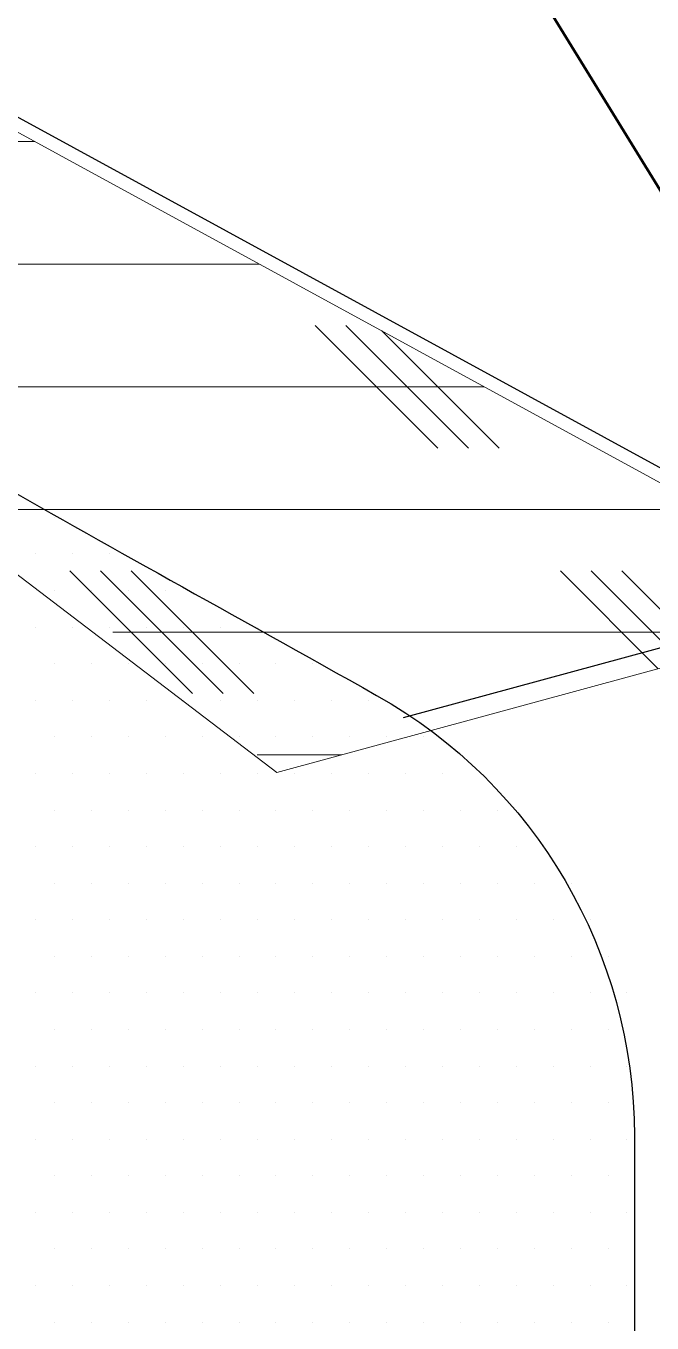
# Model space of a CAD drawing. Header units: inches. Extents: x -17.6 to 82.3, y -15.1 to 23.2.
# Drawn here: x 55.513 to 55.832, y 1.237 to 1.898 of the extents above; entities that cross this region are included whole.
import ezdxf

# ---------------------------------------------------------------- set-up
doc = ezdxf.new("R2010")
doc.units = ezdxf.units.IN
doc.header["$MEASUREMENT"] = 0
doc.linetypes.add('AI-Linetype-17', pattern=[0.375, 0.25, -0.125])
for name, color, linetype, lineweight in [('.ATI-HATCH', 7, 'Continuous', 0), ('G-ANNO-TTLB', 7, 'Continuous', 0), ('TYVEK', 7, 'Continuous', 0), ('X-REF - TRACED', 7, 'Continuous', 0)]:
    doc.layers.add(name, color=color, linetype=linetype, lineweight=lineweight)

# ---------------------------------------------------------------- blocks, each defined once
blk = doc.blocks.new('Block_361')
at = {"layer": '.ATI-HATCH', "color": 8, "lineweight": 0, "true_color": 0x808080}
for p, q in [((55.17751, 1.83946), (55.51772, 1.83946)), ((55.28576, 1.77696), (55.63227, 1.77696)), ((55.72311, 1.68321), (55.66061, 1.74571)), ((55.73874, 1.68321), (55.67624, 1.74571)), ((55.75436, 1.68321), (55.69464, 1.74293)), ((55.3887, 1.71446), (55.74682, 1.71446)), ((55.47724, 1.65196), (55.86136, 1.65196)), ((55.59811, 1.55821), (55.53561, 1.62071)), ((55.61374, 1.55821), (55.55124, 1.62071)), ((55.62936, 1.55821), (55.56686, 1.62071)), ((55.83554, 1.57079), (55.78561, 1.62071)), ((55.84782, 1.57413), (55.80124, 1.62071)), ((55.86011, 1.57746), (55.81686, 1.62071)), ((55.55758, 1.58946), (55.90427, 1.58946)), ((55.63105, 1.52696), (55.67424, 1.52696))]:
    blk.add_line(p, q, dxfattribs=at)
at = {"layer": '.ATI-HATCH'}
blk.add_lwpolyline([(52.45991, 3.50789), (52.64584, 3.25051), (52.79639, 3.2142), (55.34948, 1.74018), (55.64112, 1.51796), (55.95209, 1.60246)], close=True, dxfattribs=at)
blk = doc.blocks.new('Block_367')
at = {"layer": '.ATI-HATCH', "color": 8, "lineweight": 0, "true_color": 0x808080}
for p, q in [((55.52766, 1.6479), (55.52766, 1.6479)), ((55.51825, 1.62927), (55.51825, 1.62927)), ((55.53708, 1.62927), (55.53708, 1.62927)), ((55.55591, 1.62927), (55.55591, 1.62927)), ((55.52766, 1.61063), (55.52766, 1.61063)), ((55.5465, 1.61063), (55.5465, 1.61063)), ((55.56533, 1.61063), (55.56533, 1.61063)), ((55.58416, 1.61063), (55.58416, 1.61063)), ((55.51825, 1.59199), (55.51825, 1.59199)), ((55.53708, 1.59199), (55.53708, 1.59199)), ((55.55591, 1.59199), (55.55591, 1.59199)), ((55.57475, 1.59199), (55.57475, 1.59199)), ((55.59358, 1.59199), (55.59358, 1.59199)), ((55.61241, 1.59199), (55.61241, 1.59199)), ((55.63125, 1.59199), (55.63125, 1.59199)), ((55.52766, 1.57335), (55.52766, 1.57335)), ((55.5465, 1.57335), (55.5465, 1.57335)), ((55.56533, 1.57335), (55.56533, 1.57335)), ((55.58416, 1.57335), (55.58416, 1.57335)), ((55.603, 1.57335), (55.603, 1.57335)), ((55.62183, 1.57335), (55.62183, 1.57335)), ((55.64066, 1.57335), (55.64066, 1.57335)), ((55.65949, 1.57335), (55.65949, 1.57335)), ((55.51825, 1.55472), (55.51825, 1.55472)), ((55.53708, 1.55472), (55.53708, 1.55472)), ((55.55591, 1.55472), (55.55591, 1.55472)), ((55.57475, 1.55472), (55.57475, 1.55472)), ((55.59358, 1.55472), (55.59358, 1.55472)), ((55.61241, 1.55472), (55.61241, 1.55472)), ((55.63125, 1.55472), (55.63125, 1.55472)), ((55.65008, 1.55472), (55.65008, 1.55472)), ((55.66891, 1.55472), (55.66891, 1.55472)), ((55.68774, 1.55472), (55.68774, 1.55472)), ((55.52766, 1.53608), (55.52766, 1.53608)), ((55.5465, 1.53608), (55.5465, 1.53608)), ((55.56533, 1.53608), (55.56533, 1.53608)), ((55.58416, 1.53608), (55.58416, 1.53608)), ((55.603, 1.53608), (55.603, 1.53608)), ((55.62183, 1.53608), (55.62183, 1.53608)), ((55.64066, 1.53608), (55.64066, 1.53608)), ((55.65949, 1.53608), (55.65949, 1.53608)), ((55.67833, 1.53608), (55.67833, 1.53608)), ((55.69716, 1.53608), (55.69716, 1.53608)), ((55.71599, 1.53608), (55.71599, 1.53608)), ((55.51825, 1.51744), (55.51825, 1.51744)), ((55.53708, 1.51744), (55.53708, 1.51744)), ((55.55591, 1.51744), (55.55591, 1.51744)), ((55.57475, 1.51744), (55.57475, 1.51744)), ((55.59358, 1.51744), (55.59358, 1.51744)), ((55.61241, 1.51744), (55.61241, 1.51744)), ((55.63125, 1.51744), (55.63125, 1.51744)), ((55.65008, 1.51744), (55.65008, 1.51744)), ((55.66891, 1.51744), (55.66891, 1.51744)), ((55.68774, 1.51744), (55.68774, 1.51744)), ((55.70658, 1.51744), (55.70658, 1.51744)), ((55.72541, 1.51744), (55.72541, 1.51744)), ((55.52766, 1.4988), (55.52766, 1.4988)), ((55.5465, 1.4988), (55.5465, 1.4988)), ((55.56533, 1.4988), (55.56533, 1.4988)), ((55.58416, 1.4988), (55.58416, 1.4988)), ((55.603, 1.4988), (55.603, 1.4988)), ((55.62183, 1.4988), (55.62183, 1.4988)), ((55.64066, 1.4988), (55.64066, 1.4988)), ((55.65949, 1.4988), (55.65949, 1.4988)), ((55.67833, 1.4988), (55.67833, 1.4988)), ((55.69716, 1.4988), (55.69716, 1.4988)), ((55.71599, 1.4988), (55.71599, 1.4988)), ((55.73483, 1.4988), (55.73483, 1.4988)), ((55.75366, 1.4988), (55.75366, 1.4988)), ((55.51825, 1.48016), (55.51825, 1.48016)), ((55.53708, 1.48016), (55.53708, 1.48016)), ((55.55591, 1.48016), (55.55591, 1.48016)), ((55.57475, 1.48016), (55.57475, 1.48016)), ((55.59358, 1.48016), (55.59358, 1.48016)), ((55.61241, 1.48016), (55.61241, 1.48016)), ((55.63125, 1.48016), (55.63125, 1.48016)), ((55.65008, 1.48016), (55.65008, 1.48016)), ((55.66891, 1.48016), (55.66891, 1.48016)), ((55.68774, 1.48016), (55.68774, 1.48016)), ((55.70658, 1.48016), (55.70658, 1.48016)), ((55.72541, 1.48016), (55.72541, 1.48016)), ((55.74424, 1.48016), (55.74424, 1.48016)), ((55.76308, 1.48016), (55.76308, 1.48016)), ((55.52766, 1.46153), (55.52766, 1.46153)), ((55.5465, 1.46153), (55.5465, 1.46153)), ((55.56533, 1.46153), (55.56533, 1.46153)), ((55.58416, 1.46153), (55.58416, 1.46153)), ((55.603, 1.46153), (55.603, 1.46153)), ((55.62183, 1.46153), (55.62183, 1.46153)), ((55.64066, 1.46153), (55.64066, 1.46153)), ((55.65949, 1.46153), (55.65949, 1.46153)), ((55.67833, 1.46153), (55.67833, 1.46153)), ((55.69716, 1.46153), (55.69716, 1.46153)), ((55.71599, 1.46153), (55.71599, 1.46153)), ((55.73483, 1.46153), (55.73483, 1.46153)), ((55.75366, 1.46153), (55.75366, 1.46153)), ((55.77249, 1.46153), (55.77249, 1.46153)), ((55.79133, 1.46153), (55.79133, 1.46153)), ((55.51825, 1.44289), (55.51825, 1.44289)), ((55.53708, 1.44289), (55.53708, 1.44289)), ((55.55591, 1.44289), (55.55591, 1.44289)), ((55.57475, 1.44289), (55.57475, 1.44289)), ((55.59358, 1.44289), (55.59358, 1.44289)), ((55.61241, 1.44289), (55.61241, 1.44289)), ((55.63125, 1.44289), (55.63125, 1.44289)), ((55.65008, 1.44289), (55.65008, 1.44289)), ((55.66891, 1.44289), (55.66891, 1.44289)), ((55.68774, 1.44289), (55.68774, 1.44289)), ((55.70658, 1.44289), (55.70658, 1.44289)), ((55.72541, 1.44289), (55.72541, 1.44289)), ((55.74424, 1.44289), (55.74424, 1.44289)), ((55.76308, 1.44289), (55.76308, 1.44289)), ((55.78191, 1.44289), (55.78191, 1.44289)), ((55.80074, 1.44289), (55.80074, 1.44289)), ((55.52766, 1.42425), (55.52766, 1.42425)), ((55.5465, 1.42425), (55.5465, 1.42425)), ((55.56533, 1.42425), (55.56533, 1.42425)), ((55.58416, 1.42425), (55.58416, 1.42425)), ((55.603, 1.42425), (55.603, 1.42425)), ((55.62183, 1.42425), (55.62183, 1.42425)), ((55.64066, 1.42425), (55.64066, 1.42425)), ((55.65949, 1.42425), (55.65949, 1.42425)), ((55.67833, 1.42425), (55.67833, 1.42425)), ((55.69716, 1.42425), (55.69716, 1.42425)), ((55.71599, 1.42425), (55.71599, 1.42425)), ((55.73483, 1.42425), (55.73483, 1.42425)), ((55.75366, 1.42425), (55.75366, 1.42425)), ((55.77249, 1.42425), (55.77249, 1.42425)), ((55.79133, 1.42425), (55.79133, 1.42425)), ((55.81016, 1.42425), (55.81016, 1.42425)), ((55.51825, 1.40561), (55.51825, 1.40561)), ((55.53708, 1.40561), (55.53708, 1.40561)), ((55.55591, 1.40561), (55.55591, 1.40561)), ((55.57475, 1.40561), (55.57475, 1.40561)), ((55.59358, 1.40561), (55.59358, 1.40561)), ((55.61241, 1.40561), (55.61241, 1.40561)), ((55.63125, 1.40561), (55.63125, 1.40561)), ((55.65008, 1.40561), (55.65008, 1.40561)), ((55.66891, 1.40561), (55.66891, 1.40561)), ((55.68774, 1.40561), (55.68774, 1.40561)), ((55.70658, 1.40561), (55.70658, 1.40561)), ((55.72541, 1.40561), (55.72541, 1.40561)), ((55.74424, 1.40561), (55.74424, 1.40561)), ((55.76308, 1.40561), (55.76308, 1.40561)), ((55.78191, 1.40561), (55.78191, 1.40561)), ((55.80074, 1.40561), (55.80074, 1.40561)), ((55.81957, 1.40561), (55.81957, 1.40561)), ((55.52766, 1.38698), (55.52766, 1.38698)), ((55.5465, 1.38698), (55.5465, 1.38698)), ((55.56533, 1.38698), (55.56533, 1.38698)), ((55.58416, 1.38698), (55.58416, 1.38698)), ((55.603, 1.38698), (55.603, 1.38698)), ((55.62183, 1.38698), (55.62183, 1.38698)), ((55.64066, 1.38698), (55.64066, 1.38698)), ((55.65949, 1.38698), (55.65949, 1.38698)), ((55.67833, 1.38698), (55.67833, 1.38698)), ((55.69716, 1.38698), (55.69716, 1.38698)), ((55.71599, 1.38698), (55.71599, 1.38698)), ((55.73483, 1.38698), (55.73483, 1.38698)), ((55.75366, 1.38698), (55.75366, 1.38698)), ((55.77249, 1.38698), (55.77249, 1.38698)), ((55.79133, 1.38698), (55.79133, 1.38698)), ((55.81016, 1.38698), (55.81016, 1.38698)), ((55.51825, 1.36834), (55.51825, 1.36834)), ((55.53708, 1.36834), (55.53708, 1.36834)), ((55.55591, 1.36834), (55.55591, 1.36834)), ((55.57475, 1.36834), (55.57475, 1.36834)), ((55.59358, 1.36834), (55.59358, 1.36834)), ((55.61241, 1.36834), (55.61241, 1.36834)), ((55.63125, 1.36834), (55.63125, 1.36834)), ((55.65008, 1.36834), (55.65008, 1.36834)), ((55.66891, 1.36834), (55.66891, 1.36834)), ((55.68774, 1.36834), (55.68774, 1.36834)), ((55.70658, 1.36834), (55.70658, 1.36834)), ((55.72541, 1.36834), (55.72541, 1.36834)), ((55.74424, 1.36834), (55.74424, 1.36834)), ((55.76308, 1.36834), (55.76308, 1.36834)), ((55.78191, 1.36834), (55.78191, 1.36834)), ((55.80074, 1.36834), (55.80074, 1.36834)), ((55.81957, 1.36834), (55.81957, 1.36834)), ((55.52766, 1.3497), (55.52766, 1.3497)), ((55.5465, 1.3497), (55.5465, 1.3497)), ((55.56533, 1.3497), (55.56533, 1.3497)), ((55.58416, 1.3497), (55.58416, 1.3497)), ((55.603, 1.3497), (55.603, 1.3497)), ((55.62183, 1.3497), (55.62183, 1.3497)), ((55.64066, 1.3497), (55.64066, 1.3497)), ((55.65949, 1.3497), (55.65949, 1.3497)), ((55.67833, 1.3497), (55.67833, 1.3497)), ((55.69716, 1.3497), (55.69716, 1.3497)), ((55.71599, 1.3497), (55.71599, 1.3497)), ((55.73483, 1.3497), (55.73483, 1.3497)), ((55.75366, 1.3497), (55.75366, 1.3497)), ((55.77249, 1.3497), (55.77249, 1.3497)), ((55.79133, 1.3497), (55.79133, 1.3497)), ((55.81016, 1.3497), (55.81016, 1.3497)), ((55.51825, 1.33106), (55.51825, 1.33106)), ((55.53708, 1.33106), (55.53708, 1.33106)), ((55.55591, 1.33106), (55.55591, 1.33106)), ((55.57475, 1.33106), (55.57475, 1.33106)), ((55.59358, 1.33106), (55.59358, 1.33106)), ((55.61241, 1.33106), (55.61241, 1.33106)), ((55.63125, 1.33106), (55.63125, 1.33106)), ((55.65008, 1.33106), (55.65008, 1.33106)), ((55.66891, 1.33106), (55.66891, 1.33106)), ((55.68774, 1.33106), (55.68774, 1.33106)), ((55.70658, 1.33106), (55.70658, 1.33106)), ((55.72541, 1.33106), (55.72541, 1.33106)), ((55.74424, 1.33106), (55.74424, 1.33106)), ((55.76308, 1.33106), (55.76308, 1.33106)), ((55.78191, 1.33106), (55.78191, 1.33106)), ((55.80074, 1.33106), (55.80074, 1.33106)), ((55.81957, 1.33106), (55.81957, 1.33106)), ((55.52766, 1.31242), (55.52766, 1.31242)), ((55.5465, 1.31242), (55.5465, 1.31242)), ((55.56533, 1.31242), (55.56533, 1.31242)), ((55.58416, 1.31242), (55.58416, 1.31242)), ((55.603, 1.31242), (55.603, 1.31242)), ((55.62183, 1.31242), (55.62183, 1.31242)), ((55.64066, 1.31242), (55.64066, 1.31242)), ((55.65949, 1.31242), (55.65949, 1.31242)), ((55.67833, 1.31242), (55.67833, 1.31242)), ((55.69716, 1.31242), (55.69716, 1.31242)), ((55.71599, 1.31242), (55.71599, 1.31242)), ((55.73483, 1.31242), (55.73483, 1.31242)), ((55.75366, 1.31242), (55.75366, 1.31242)), ((55.77249, 1.31242), (55.77249, 1.31242)), ((55.79133, 1.31242), (55.79133, 1.31242)), ((55.81016, 1.31242), (55.81016, 1.31242)), ((55.51825, 1.29379), (55.51825, 1.29379)), ((55.53708, 1.29379), (55.53708, 1.29379)), ((55.55591, 1.29379), (55.55591, 1.29379)), ((55.57475, 1.29379), (55.57475, 1.29379)), ((55.59358, 1.29379), (55.59358, 1.29379)), ((55.61241, 1.29379), (55.61241, 1.29379)), ((55.63125, 1.29379), (55.63125, 1.29379)), ((55.65008, 1.29379), (55.65008, 1.29379)), ((55.66891, 1.29379), (55.66891, 1.29379)), ((55.68774, 1.29379), (55.68774, 1.29379)), ((55.70658, 1.29379), (55.70658, 1.29379)), ((55.72541, 1.29379), (55.72541, 1.29379)), ((55.74424, 1.29379), (55.74424, 1.29379)), ((55.76308, 1.29379), (55.76308, 1.29379)), ((55.78191, 1.29379), (55.78191, 1.29379)), ((55.80074, 1.29379), (55.80074, 1.29379)), ((55.81957, 1.29379), (55.81957, 1.29379)), ((55.52766, 1.27515), (55.52766, 1.27515)), ((55.5465, 1.27515), (55.5465, 1.27515)), ((55.56533, 1.27515), (55.56533, 1.27515)), ((55.58416, 1.27515), (55.58416, 1.27515)), ((55.603, 1.27515), (55.603, 1.27515)), ((55.62183, 1.27515), (55.62183, 1.27515)), ((55.64066, 1.27515), (55.64066, 1.27515)), ((55.65949, 1.27515), (55.65949, 1.27515)), ((55.67833, 1.27515), (55.67833, 1.27515)), ((55.69716, 1.27515), (55.69716, 1.27515)), ((55.71599, 1.27515), (55.71599, 1.27515)), ((55.73483, 1.27515), (55.73483, 1.27515)), ((55.75366, 1.27515), (55.75366, 1.27515)), ((55.77249, 1.27515), (55.77249, 1.27515)), ((55.79133, 1.27515), (55.79133, 1.27515)), ((55.81016, 1.27515), (55.81016, 1.27515)), ((55.51825, 1.25651), (55.51825, 1.25651)), ((55.53708, 1.25651), (55.53708, 1.25651)), ((55.55591, 1.25651), (55.55591, 1.25651)), ((55.57475, 1.25651), (55.57475, 1.25651)), ((55.59358, 1.25651), (55.59358, 1.25651)), ((55.61241, 1.25651), (55.61241, 1.25651)), ((55.63125, 1.25651), (55.63125, 1.25651)), ((55.65008, 1.25651), (55.65008, 1.25651)), ((55.66891, 1.25651), (55.66891, 1.25651)), ((55.68774, 1.25651), (55.68774, 1.25651)), ((55.70658, 1.25651), (55.70658, 1.25651)), ((55.72541, 1.25651), (55.72541, 1.25651)), ((55.74424, 1.25651), (55.74424, 1.25651)), ((55.76308, 1.25651), (55.76308, 1.25651)), ((55.78191, 1.25651), (55.78191, 1.25651)), ((55.80074, 1.25651), (55.80074, 1.25651)), ((55.81957, 1.25651), (55.81957, 1.25651)), ((55.52766, 1.23787), (55.52766, 1.23787)), ((55.5465, 1.23787), (55.5465, 1.23787)), ((55.56533, 1.23787), (55.56533, 1.23787)), ((55.58416, 1.23787), (55.58416, 1.23787)), ((55.603, 1.23787), (55.603, 1.23787)), ((55.62183, 1.23787), (55.62183, 1.23787)), ((55.64066, 1.23787), (55.64066, 1.23787)), ((55.65949, 1.23787), (55.65949, 1.23787)), ((55.67833, 1.23787), (55.67833, 1.23787)), ((55.69716, 1.23787), (55.69716, 1.23787)), ((55.71599, 1.23787), (55.71599, 1.23787)), ((55.73483, 1.23787), (55.73483, 1.23787)), ((55.75366, 1.23787), (55.75366, 1.23787)), ((55.77249, 1.23787), (55.77249, 1.23787)), ((55.79133, 1.23787), (55.79133, 1.23787)), ((55.81016, 1.23787), (55.81016, 1.23787))]:
    blk.add_line(p, q, dxfattribs=at)

msp = doc.modelspace()

# ---------------------------------------------------------------- hatches: boundary and pattern name
at = {"layer": 'G-ANNO-TTLB', "true_color": 0xff00ff, "transparency": 33554687}
h = msp.add_hatch(color=6, dxfattribs=at)
edge = h.paths.add_edge_path()
edge.add_spline(control_points=[(77.90202, -11.06099), (77.90202, -11.06099), (37.21427, -11.06099), (37.21427, -11.06099), (37.21427, -11.06099), (37.21427, 23.06401), (37.21427, 23.06401), (37.21427, 23.06401), (77.90202, 23.06401), (77.90202, 23.06401), (77.90202, 23.06401), (77.90202, -11.06099), (77.90202, -11.06099)], knot_values=[0, 0, 0, 0, 1, 1, 1, 2, 2, 2, 3, 3, 3, 4, 4, 4, 4], degree=3, periodic=0)
edge = h.paths.add_edge_path()
edge.add_spline(control_points=[(37.33927, 22.93901), (37.33927, 22.93901), (37.33927, -10.93599), (37.33927, -10.93599), (37.33927, -10.93599), (77.77702, -10.93599), (77.77702, -10.93599), (77.77702, -10.93599), (77.77702, 22.93901), (77.77702, 22.93901), (77.77702, 22.93901), (37.33927, 22.93901), (37.33927, 22.93901)], knot_values=[0, 0, 0, 0, 1, 1, 1, 2, 2, 2, 3, 3, 3, 4, 4, 4, 4], degree=3, periodic=0)
edge.add_line((37.33927, 22.93901), (37.33927, 22.93901))

# ---------------------------------------------------------------- linework, layer by layer
at = {"layer": 'G-ANNO-TTLB'}
for points in [[(77.90202, -11.06099), (77.90202, -11.06099), (37.21427, -11.06099), (37.21427, -11.06099), (37.21427, -11.06099), (37.21427, 23.06401), (37.21427, 23.06401), (37.21427, 23.06401), (77.90202, 23.06401), (77.90202, 23.06401), (77.90202, 23.06401), (77.90202, -11.06099), (77.90202, -11.06099)], [(37.33927, 22.93901), (37.33927, 22.93901), (37.33927, -10.93599), (37.33927, -10.93599), (37.33927, -10.93599), (77.77702, -10.93599), (77.77702, -10.93599), (77.77702, -10.93599), (77.77702, 22.93901), (77.77702, 22.93901), (77.77702, 22.93901), (37.33927, 22.93901), (37.33927, 22.93901)]]:
    msp.add_open_spline(points, degree=3, knots=[0, 0, 0, 0, 1, 1, 1, 2, 2, 2, 3, 3, 3, 4, 4, 4, 4], dxfattribs=at)
at = {"layer": 'TYVEK', "color": 2, "lineweight": 25, "true_color": 0xffff00}
msp.add_line((55.96599, 1.60246), (52.47381, 3.50789), dxfattribs=at)
at = {"layer": 'TYVEK', "color": 18, "linetype": 'AI-Linetype-17', "lineweight": 25, "true_color": 0x000000}
msp.add_line((55.70568, 1.54595), (56.0258, 1.63294), dxfattribs=at)
at = {"layer": 'TYVEK', "color": 4, "lineweight": 25, "true_color": 0x00ffff}
msp.add_open_spline([(55.28027, 1.79892), (55.44144, 1.69441), (55.54131, 1.64179), (55.69194, 1.55722), (55.77307, 1.51167), (55.82332, 1.42582), (55.82332, 1.33278), (55.82332, 1.33278), (55.82332, 0.95649), (55.82332, 0.95649)], degree=3, knots=[0, 0, 0, 0, 1, 1, 1, 2, 2, 2, 3, 3, 3, 3], dxfattribs=at)
at = {"layer": 'X-REF - TRACED', "color": 18, "lineweight": 60, "true_color": 0x000000}
msp.add_line((55.72405, 1.99729), (55.96599, 1.60402), dxfattribs=at)

# ---------------------------------------------------------------- block references
at = {"layer": '.ATI-HATCH'}
for name in ['Block_361', 'Block_367']:
    msp.add_blockref(name, (0, 0), dxfattribs=at)

doc.saveas('drawing.dxf')
